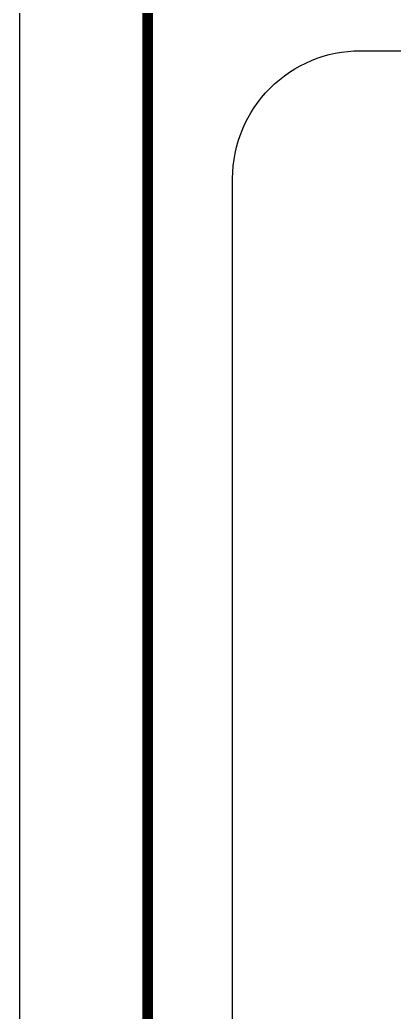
# Model space of a CAD drawing. Header units: millimetres. Extents: x 0 to 210, y 0 to 297.
# Drawn here: x 0 to 17.59, y 37.44 to 84.1 of the extents above; entities that cross this region are included whole.
import ezdxf

# ---------------------------------------------------------------- set-up
doc = ezdxf.new("R2010")
doc.units = ezdxf.units.MM
doc.header["$LTSCALE"] = 2
doc.linetypes.add('CACHEX2', pattern=[0.75, 0.5, -0.25])
doc.layers.add('CARTOUCHE', color=7, linetype='Continuous')
doc.layers.add('LOGO', color=7, linetype='Continuous')

# ---------------------------------------------------------------- blocks, each defined once
blk = doc.blocks.new('A$C581E6685')
at = {"layer": 'LOGO', "color": 32, "linetype": 'CACHEX2', "ltscale": 1.5}
blk.add_ellipse((-38.054, 23.814), major_axis=(-19.031, -3.534), ratio=0.590567, dxfattribs=at)

msp = doc.modelspace()

# ---------------------------------------------------------------- linework, layer by layer
at = {"layer": 'CARTOUCHE'}
msp.add_lwpolyline([(0, 297), (210, 297), (210, 0), (0, 0), (0, 297)], dxfattribs=at)
at = {"layer": 'CARTOUCHE', "const_width": 0.5}
msp.add_lwpolyline([(12, 291), (198, 291, -0.414214), (204, 285), (204, 12, -0.414214), (198, 6), (12, 6, -0.414214), (6, 12), (6, 285, -0.414214)], format="xyb", close=True, dxfattribs=at)
at = {"layer": 'CARTOUCHE'}
msp.add_lwpolyline([(78.451, 23.85), (78.451, 16.129, -0.414214), (72.451, 10.129), (72.451, 10.129), (16, 10.129, -0.414214), (10, 16.129), (10, 19.989), (10, 76.644), (10, 76.644, -0.414214), (16, 82.644), (72.451, 82.644), (72.451, 82.644, -0.414214), (78.451, 76.644), (78.451, 76.644), (78.451, 21.838), (78.451, 21.838)], format="xyb", dxfattribs=at)

# ---------------------------------------------------------------- block references
at = {"layer": 'LOGO'}
msp.add_blockref('A$C581E6685', (75.353, 36.801), dxfattribs=at)

doc.saveas('drawing.dxf')
